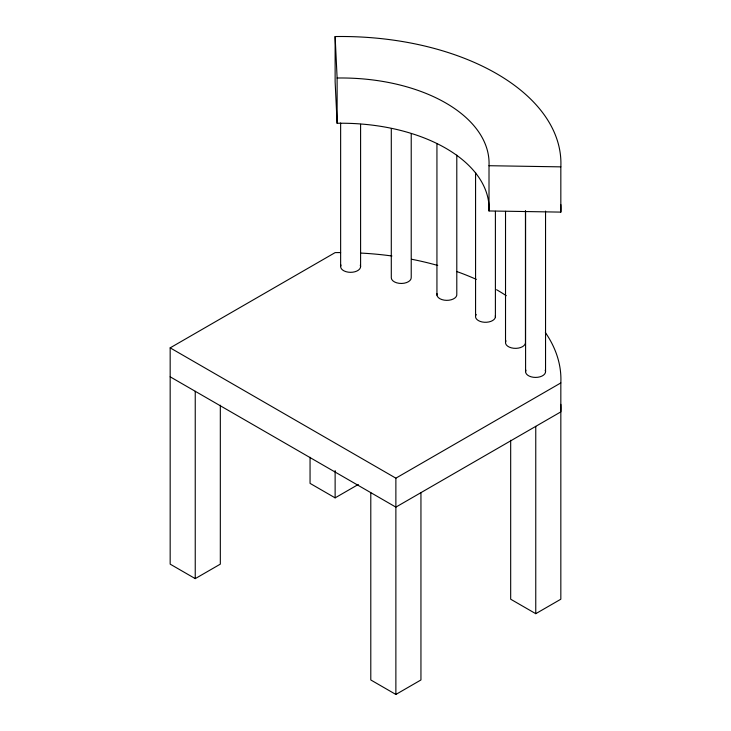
<?xml version="1.0" encoding="UTF-8"?>
<svg xmlns="http://www.w3.org/2000/svg" width="731" height="731" viewBox="0 0 731 731"><rect width="100%" height="100%" fill="white"/><g stroke="black" fill="none" stroke-linecap="round" stroke-linejoin="round"><path stroke-width="1.1" d="M220.323 405.202L220.323 564.14L195.241 578.623L170.168 564.14L170.168 347.855L335.127 252.615A219.702 126.838 0 0 1 340.637 252.57M310.054 457.268L310.054 483.374L335.127 497.857L358.281 484.489M170.168 347.855L395.873 478.165L560.832 382.925A219.702 126.838 0 0 0 545.344 332.495M370.791 492.648L370.791 679.967L395.873 694.45L420.946 679.967L420.946 492.648M510.677 440.263L510.677 599.21L535.759 613.684L560.832 599.21L560.832 382.925M335.127 36.55L337.119 78.016A147.845 85.363 0 0 1 489.012 165.709L560.832 166.86L560.832 212.109L489.012 210.957A147.845 85.363 0 0 0 337.119 123.265L335.127 81.799L335.127 36.55A219.702 126.838 0 0 1 560.832 166.86M170.168 376.812L395.873 507.122L560.832 411.882A219.702 126.838 0 0 0 560.814 404.371M545.545 211.085L545.545 371.659M535.759 426.365L535.759 613.684M525.589 211.085L525.589 371.659M525.443 210.811L525.443 342.912A9.978 5.757 0 0 1 513.637 348.258A9.978 5.757 0 0 1 505.998 340.801M505.523 211.323L505.523 342.282M495.399 211.268L495.399 317.172M489.012 165.709L489.012 210.957M475.57 172.425L475.57 315.911M456.793 155.109L456.793 294.036A9.978 5.757 0 0 1 446.522 300.35A9.978 5.757 0 0 1 437.019 293.652M436.937 143.696L436.937 295.15M411.224 133.965L411.224 277.46A9.978 5.757 0 0 1 401.675 283.454A9.978 5.757 0 0 1 391.295 277.935L391.295 128.757M395.873 478.165L395.873 694.45M360.593 124.288L360.593 266.641M340.637 123L340.637 266.486M337.119 78.016L337.119 123.265M335.127 470.609L335.127 497.857M195.241 391.295L195.241 578.623M495.344 315.673A9.978 5.757 0 0 1 484.388 322.261A9.978 5.757 0 0 1 476.192 314.449M360.474 253.054A219.702 126.838 0 0 1 391.935 255.996M411.736 259.277A219.702 126.838 0 0 1 437.723 265.454M456.774 271.53A219.702 126.838 0 0 1 476.301 279.37M496.568 289.714A219.702 126.838 0 0 1 506.263 295.69M545.207 370.16A9.978 5.757 0 0 1 535.567 377.415A9.978 5.757 0 0 1 525.936 370.16M360.282 265.143A9.978 5.757 0 0 1 350.487 272.325A9.978 5.757 0 0 1 341.011 264.997M560.814 204.589A219.702 126.838 0 0 1 560.832 212.109"/></g></svg>
